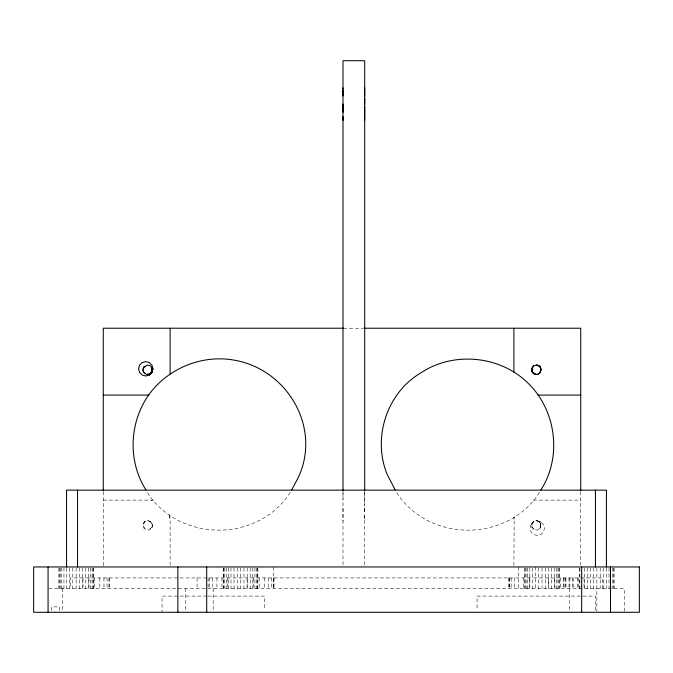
<?xml version="1.0" encoding="UTF-8"?>
<svg xmlns="http://www.w3.org/2000/svg" width="673" height="673" viewBox="0 0 673 673"><rect width="100%" height="100%" fill="white"/><g stroke="black" fill="none" stroke-linecap="round" stroke-linejoin="round"><path stroke-width="0.5" stroke-dasharray="3.37 2.52" d="M343.003 564.866L343.003 491.029M364.699 564.866L364.699 490.087M533.857 521.398L531.897 523.981L531.855 525.268L531.897 523.981L533.521 521.567L536.331 520.65C539.939 520.725 541.706 524.486 540.436 527.615L537.811 529.962L534.85 529.962L531.88 527.094L533.588 529.188M152.216 526.909L152.342 524.679L150.491 521.567L147.681 520.65C145.04 520.751 143.122 522.871 142.903 525.428L143.921 528.17L146.201 529.962L149.162 529.962L152.216 526.909L149.162 529.962M540.091 528.17L540.528 523.274L538.804 521.398M513.886 519.22L514.172 517.074L513.886 566.96M531.039 524.671L530.072 528.271L531.039 531.863L533.672 534.497L537.264 535.464L540.865 534.497L543.49 531.863L544.457 528.271L543.49 524.671L540.865 522.046L536.331 520.65L533.521 521.567L531.039 524.671L532.343 523.367M290.29 492.485C257.936 542.69 179.691 542.69 147.328 492.485M539.519 492.485C507.156 542.69 428.911 542.69 396.557 492.485M143.484 523.274L145.208 521.398M539.09 528.961L540.436 527.615M343.567 328.222L363.555 328.222M103.263 500.123L151.021 500.123L153.991 500.594L151.021 500.123M533.243 500.123L580.732 500.123M48.759 588.539L624.241 588.539L624.241 611.244M207.015 596.093L162.042 596.093L162.042 612.279M208.058 596.093L264.539 596.093L264.539 610.26M536.331 520.65L539.149 521.583M539.023 521.55L540.865 522.046M532.797 528.187L534.143 529.533M150.155 521.398L152.115 523.981L152.056 527.245L152.342 524.679L150.491 521.567L147.681 520.65L144.872 521.567L142.903 525.428L146.201 529.962M539.914 522.526L540.781 524.225M169.436 514.879L170.118 519.22L170.118 566.96M169.571 514.988L170.118 519.22M540.528 523.274L540.68 524.873M531.897 523.981L531.956 527.245M614.104 567.995L614.104 588.539M613.776 567.995L613.776 588.539M612.792 567.995L612.792 588.539M609.048 567.995L609.048 588.539M606.432 567.995L606.432 588.539M603.445 567.995L603.445 588.539M602.663 588.539L602.663 577.939L70.337 577.939L70.337 588.539M600.207 567.995L600.207 588.539M596.842 567.995L596.842 611.244M595.765 610.26L595.765 596.093L477.081 596.093L477.081 610.26M593.477 567.995L593.477 588.539M590.238 567.995L590.314 588.539M587.251 567.995L587.251 588.539M584.635 567.995L584.635 588.539M584.038 577.939L584.038 588.539M580.732 491.576L580.732 564.874M579.907 567.995L579.907 588.539M579.579 567.995L579.579 588.539M578.258 577.939L578.258 588.539M577.316 577.939L577.316 588.539M573.194 577.939L573.194 588.539M572.361 577.939L572.361 588.539M569.846 577.939L569.846 588.539M569.434 588.539L569.434 611.244M569.03 577.939L569.03 588.539M565.943 577.939L565.943 588.539M565.682 577.939L565.682 588.539M564.041 577.939L564.041 588.539M563.394 577.939L563.394 588.539M560.617 577.939L560.617 588.539M559.297 567.995L559.297 588.539M558.96 567.995L558.96 588.539M557.984 567.995L557.984 588.539M556.386 567.995L556.386 588.539M554.83 577.939L554.83 588.539M554.241 567.995L554.241 588.539M551.624 567.995L551.624 588.539M548.638 567.995L548.638 588.539L548.554 577.939M545.399 567.995L545.399 588.539M542.034 567.995L542.034 588.539M538.669 567.995L538.669 588.539M535.506 566.96L535.506 588.539M532.444 567.995L532.444 588.539M529.828 567.995L529.828 588.539M529.23 577.939L529.23 588.539M527.682 567.995L527.682 588.539M526.084 567.995L526.084 588.539M525.1 567.995L525.1 588.539M524.772 567.995L524.772 588.539M523.451 577.939L523.451 588.539M518.387 566.96L518.387 588.539M514.222 577.939L514.222 588.539M511.135 577.939L511.135 588.539M509.352 577.939L509.352 588.539M509.225 577.939L509.225 588.539M508.586 577.939L508.586 588.539M364.699 492.905L364.699 505.373M364.699 508.191L364.699 513.507M364.699 515.829L364.699 521.634M343.003 492.905L343.003 499.803M343.003 508.191L343.003 521.39M274.029 577.939L274.029 588.539M273.389 577.939L273.389 588.539M273.263 566.96L273.263 588.539M271.488 577.939L271.488 588.539M268.392 577.939L268.392 588.539M264.237 577.939L264.237 588.539M259.164 577.939L259.164 588.539M257.852 567.995L257.852 588.539M257.515 567.995L257.515 588.539M256.531 567.995L256.531 588.539M254.941 567.995L254.941 588.539M253.385 577.939L253.385 588.539M252.796 567.995L252.796 588.539M250.179 567.995L250.179 588.539M247.193 567.995L247.193 588.539M247.109 577.939L247.109 588.539M243.954 567.995L243.954 588.539M240.589 567.995L240.589 588.539M237.216 567.995L237.216 588.539M233.977 567.995L234.061 588.539M230.99 567.995L230.99 588.539M228.374 567.995L228.374 588.539M227.785 577.939L227.785 588.539M226.229 567.995L226.229 588.539M224.639 567.995L224.639 588.539M223.655 567.995L223.655 588.539M223.318 567.995L223.318 588.539M222.006 577.939L222.006 588.539M216.933 577.939L216.933 588.539M213.181 588.539L213.181 611.244M212.777 577.939L212.777 588.539M209.682 577.939L209.682 588.539M208.125 577.939L208.125 588.539M197.08 577.939L197.08 588.539M185.773 588.539L185.773 611.244M109.606 577.939L109.606 588.539M108.959 577.939L108.959 588.539M107.057 577.939L107.057 588.539M103.97 577.939L103.97 588.539M103.263 491.576L103.263 566.96M99.806 577.939L99.806 588.539M94.742 577.939L94.742 588.539M93.421 567.995L93.421 588.539M93.093 567.995L93.093 588.539M92.108 567.995L92.108 588.539M90.51 567.995L90.51 588.539M88.962 577.939L88.962 588.539M88.365 567.995L88.365 588.539M85.749 567.995L85.749 588.539M83.006 577.939L83.006 588.539M82.762 567.995L82.686 588.539M79.523 567.995L79.523 588.539M76.158 567.995L76.158 588.539M72.793 567.995L72.793 588.539M69.555 567.995L69.555 588.539M66.568 567.995L66.568 588.539M63.952 567.995L63.952 588.539M62.454 588.539L62.454 611.244M61.807 567.995L61.807 588.539M60.208 567.995L60.208 588.539M59.544 610.478L59.544 606.886L51.67 606.886L51.67 610.478M59.224 567.995L59.224 588.539M58.896 567.995L58.896 588.539"/><path stroke-width="1.01" d="M343.003 490.289L343.003 60.721L364.699 60.721L364.699 490.289M149.768 373.818L148.792 374.373L150.752 373.38L152.056 371.597L152.115 368.341L150.491 365.927L147.681 365.01L143.652 367.298L142.903 369.78L143.61 372.06L146.201 374.314L148.952 374.348L151.989 372.405L152.956 368.804L151.989 365.203L149.364 362.579L145.763 361.62L142.171 362.579L139.538 365.203L138.571 368.804L139.538 372.405L142.171 375.029L145.763 375.997L149.364 375.029L151.989 372.405L152.115 368.341L152.157 369.628M531.956 371.597L531.897 368.341L533.521 365.927L536.331 365.01C538.913 365.136 540.999 367.164 541.1 369.78L539.662 373.111L537.811 374.314C535.262 375.046 532.789 373.624 531.796 371.26L531.897 368.341L531.956 371.597L535.22 374.373L532.999 373.111M152.056 371.597L152.956 368.804M143.728 367.155L143.324 368.392L143.728 367.155L145.427 366.289M539.662 373.111L541.1 369.78L540.183 366.97L538.467 365.582M291.695 489.86L298.24 477.62C321.517 428.062 287.968 370.293 235.575 360.4C202.178 353.779 166.265 368.661 147.328 396.961C129.166 424.377 128.114 462.023 145.923 489.86M540.924 489.86C562.039 457.194 556.335 411.186 528.827 383.93C500.788 355.504 453.316 350.835 420.272 373.237C386.479 393.352 372.102 438.796 387.412 474.919L395.152 489.86M531.67 369.04L533.521 365.927M149.364 375.029L152.123 371.446M151.4 372.447L150.87 373.263M540.091 372.522L537.811 374.314L534.85 374.314M343.583 328.222L103.263 328.222L103.263 490.667M364.556 328.222L580.732 328.222L580.732 490.667M147.648 374.348L148.952 374.348M103.263 395.085L148.868 395.085M537.979 395.085L580.732 395.085M536.331 365.01L538.804 365.75L540.36 367.298M531.796 371.26L535.22 374.373M143.408 371.706L144.754 373.052M151.4 367.273L152.216 368.644M142.903 369.78L143.61 372.06M610.504 566.96L610.504 612.279M606.423 566.96L606.423 490.137L66.577 490.137L66.577 566.96M595.445 490.137L595.445 566.96M581.665 566.96L581.665 612.279M513.886 328.222L513.886 372.219M364.699 87.852L364.699 95.987M364.699 98.552L364.699 104.122M364.699 106.94L364.699 120.139M343.003 87.852L343.003 88.836M343.003 90.031L343.003 95.987M343.003 104.122L343.003 112.248M343.003 116.58L343.003 120.383M206.704 566.96L206.704 612.279M177.865 566.96L177.865 612.279M170.118 328.222L170.118 373.995M77.555 490.137L77.555 566.96M48.069 566.96L48.069 612.279M639.35 566.96L33.65 566.96L33.65 612.279L639.35 612.279L639.35 566.96"/></g></svg>
